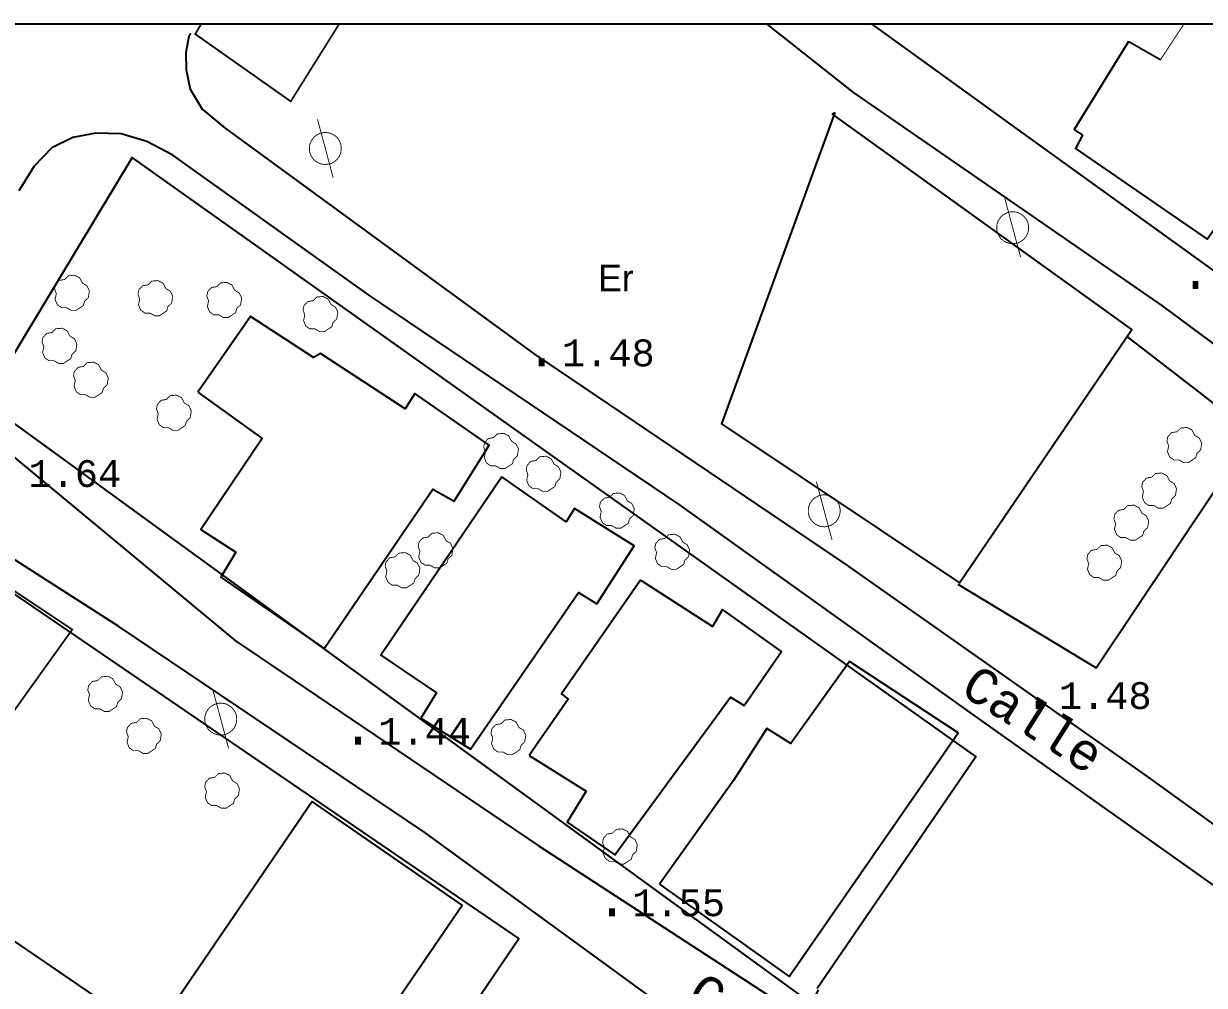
# Model space of a CAD drawing. Extents: x 743000 to 743800, y 4405200 to 4405700.
# Drawn here: x 743370.6 to 743436.7, y 4405646.1 to 4405700 of the extents above; entities that cross this region are included whole.
import ezdxf

# ---------------------------------------------------------------- set-up
doc = ezdxf.new("R2010")
doc.units = 0
doc.header["$MEASUREMENT"] = 0
for name, color, linetype in [('2', 7, 'CONTINUOUS'), ('24', 7, 'CONTINUOUS'), ('41', 7, 'CONTINUOUS'), ('42', 7, 'CONTINUOUS'), ('50', 7, 'CONTINUOUS'), ('51', 7, 'CONTINUOUS'), ('6', 7, 'CONTINUOUS'), ('8', 7, 'CONTINUOUS')]:
    doc.layers.add(name, color=color, linetype=linetype)
doc.styles.add('MONOTXT', font='monotxt', dxfattribs={"height": 0.2})
doc.styles.get("Standard").update_dxf_attribs({"font": 'txt', "height": 0.2})

msp = doc.modelspace()

# ---------------------------------------------------------------- linework, layer by layer
at = {"layer": '2', "color": 7, "linetype": 'Continuous'}
msp.add_3dface([(743800, 4405200), (743800, 4405700), (743000.0000000001, 4405700), (743000.0000000001, 4405200)], dxfattribs=at)
at = {"layer": '41', "color": 1, "linetype": 'Continuous', "extrusion": (-0.8561588937083952, 0.5167126365050666, 0), "const_width": 0.05, "elevation": 1640019.232897}
msp.add_lwpolyline([(-4156096.601173771, 5.33), (-4156099.252550772, 4.65)], dxfattribs=at)
at = {"layer": '41', "color": 1, "linetype": 'Continuous', "extrusion": (0.8555000789004935, -0.5178026796002988, 0), "const_width": 0.05, "elevation": -1645276.223786}
msp.add_lwpolyline([(4154028.328279169, 5.02), (4154026.995725232, 5.35)], dxfattribs=at)
at = {"layer": '41', "color": 1, "linetype": 'Continuous', "extrusion": (-0.8166581817050188, 0.5771216633035468, 0), "const_width": 0.05, "elevation": 1935509.382026}
msp.add_lwpolyline([(-4026947.332204024, 3.3), (-4026963.446657165, 3.31)], dxfattribs=at)
at = {"layer": '41', "color": 1, "linetype": 'Continuous', "extrusion": (0.8092072836579997, -0.5875232523695058, 0), "const_width": 0.05, "elevation": -1986864.405162}
msp.add_lwpolyline([(4001869.864553174, 3.31), (4001853.354568315, 3.3)], dxfattribs=at)
at = {"layer": '41', "color": 1, "linetype": 'Continuous', "extrusion": (0.8183223032586345, -0.5747596088709465, 0), "const_width": 0.05, "elevation": -1923845.306802}
msp.add_lwpolyline([(4032539.11176952, 3.31), (4032522.565721652, 3.3)], dxfattribs=at)
at = {"layer": '41', "color": 1, "linetype": 'Continuous', "extrusion": (-0.8303849116017361, 0.557190181701165, 0), "const_width": 0.05, "elevation": 1837497.941974}
msp.add_lwpolyline([(-4072582.630777659, 3), (-4072598.370466346, 2.98)], dxfattribs=at)
at = {"layer": '41', "color": 1, "linetype": 'Continuous'}
for points in [[(743415.04, 4405645.98, 2.89), (743423.93, 4405658.97, 2.86), (743376.67, 4405692.52, 2.15), (743368.3899999999, 4405678.810000001, 2.33), (743414.74, 4405645.11, 2.48), (743415.1199999999, 4405645.9, 2.48)], [(743422.93, 4405668.63, 8.51), (743430.68, 4405663.93, 2.06), (743439.4500000002, 4405677.060000001, 1.87), (743432.41, 4405682.5, 8.41)], [(743389.31, 4405635.48, 3.22), (743398.3399999999, 4405648.76, 2.95), (743363.9199999998, 4405672.26, 2.9), (743355.03, 4405658.89, 3.06), (743377.81, 4405643.31, 3)]]:
    msp.add_polyline3d(points, dxfattribs=at)
at = {"layer": '42', "color": 3, "linetype": 'Continuous', "const_width": 0.05}
for points, elevation in [([(743373.9299999998, 4405684.23), (743373.52, 4405683.96), (743373.2499999999, 4405683.96), (743372.9899999999, 4405684.11), (743372.7099999998, 4405684.11), (743372.4799999999, 4405684.27), (743372.35, 4405684.57), (743372.42, 4405684.9), (743372.3199999998, 4405685.16), (743372.37, 4405685.41), (743372.5799999998, 4405685.64), (743372.88, 4405685.69), (743373.0899999999, 4405685.9), (743373.44, 4405685.93), (743373.72, 4405685.79), (743373.8899999999, 4405685.48), (743374.13, 4405685.34), (743374.27, 4405685.05), (743374.21, 4405684.67), (743373.9999999999, 4405684.47), (743373.9299999998, 4405684.23)], 5.81), ([(743378.5999999999, 4405683.93), (743378.19, 4405683.66), (743377.92, 4405683.66), (743377.6599999998, 4405683.810000001), (743377.3799999999, 4405683.810000001), (743377.1499999998, 4405683.97), (743377.02, 4405684.27), (743377.09, 4405684.6), (743376.9899999999, 4405684.86), (743377.04, 4405685.11), (743377.2499999999, 4405685.34), (743377.55, 4405685.39), (743377.7599999999, 4405685.6), (743378.11, 4405685.63), (743378.39, 4405685.49), (743378.56, 4405685.18), (743378.8000000002, 4405685.04), (743378.94, 4405684.75), (743378.88, 4405684.37), (743378.67, 4405684.17), (743378.5999999999, 4405683.93)], 5.81), ([(743382.4599999998, 4405683.83), (743382.05, 4405683.56), (743381.7799999998, 4405683.56), (743381.52, 4405683.71), (743381.24, 4405683.71), (743381.01, 4405683.87), (743380.8799999999, 4405684.17), (743380.95, 4405684.5), (743380.8499999999, 4405684.76), (743380.9, 4405685.01), (743381.1099999999, 4405685.24), (743381.41, 4405685.29), (743381.6199999999, 4405685.5), (743381.9699999999, 4405685.53), (743382.2499999999, 4405685.39), (743382.4199999998, 4405685.08), (743382.6599999998, 4405684.94), (743382.8, 4405684.65), (743382.7399999999, 4405684.27), (743382.53, 4405684.07), (743382.4599999998, 4405683.83)], 5.81), ([(743387.85, 4405683.04), (743387.4400000002, 4405682.77), (743387.1699999998, 4405682.77), (743386.91, 4405682.92), (743386.63, 4405682.92), (743386.4, 4405683.08), (743386.27, 4405683.38), (743386.34, 4405683.71), (743386.24, 4405683.97), (743386.29, 4405684.22), (743386.5, 4405684.45), (743386.8, 4405684.5), (743387.01, 4405684.71), (743387.36, 4405684.74), (743387.64, 4405684.6), (743387.81, 4405684.29), (743388.05, 4405684.15), (743388.19, 4405683.86), (743388.13, 4405683.48), (743387.9199999998, 4405683.28), (743387.85, 4405683.04)], 5.86), ([(743373.2299999999, 4405681.26), (743372.82, 4405680.99), (743372.55, 4405680.99), (743372.29, 4405681.14), (743372.01, 4405681.14), (743371.78, 4405681.3), (743371.6499999998, 4405681.6), (743371.7199999999, 4405681.93), (743371.62, 4405682.19), (743371.6700000002, 4405682.44), (743371.8799999999, 4405682.67), (743372.1800000002, 4405682.72), (743372.3899999999, 4405682.93), (743372.7399999999, 4405682.96), (743373.02, 4405682.82), (743373.1900000002, 4405682.51), (743373.43, 4405682.37), (743373.57, 4405682.08), (743373.5099999999, 4405681.7), (743373.3, 4405681.5), (743373.2299999999, 4405681.26)], 5.81), ([(743374.9899999999, 4405679.36), (743374.58, 4405679.09), (743374.31, 4405679.09), (743374.0500000002, 4405679.24), (743373.7699999998, 4405679.24), (743373.5400000002, 4405679.4), (743373.41, 4405679.7), (743373.48, 4405680.03), (743373.3799999999, 4405680.29), (743373.43, 4405680.54), (743373.64, 4405680.77), (743373.94, 4405680.82), (743374.15, 4405681.03), (743374.5, 4405681.060000001), (743374.78, 4405680.92), (743374.9499999998, 4405680.61), (743375.19, 4405680.47), (743375.33, 4405680.18), (743375.27, 4405679.8), (743375.06, 4405679.6), (743374.9899999999, 4405679.36)], 5.81), ([(743379.6400000001, 4405677.51), (743379.2299999999, 4405677.24), (743378.96, 4405677.24), (743378.7, 4405677.39), (743378.4199999998, 4405677.39), (743378.19, 4405677.55), (743378.06, 4405677.85), (743378.1299999999, 4405678.18), (743378.0300000001, 4405678.44), (743378.0799999998, 4405678.69), (743378.2900000002, 4405678.92), (743378.5899999999, 4405678.97), (743378.8000000002, 4405679.18), (743379.1499999998, 4405679.21), (743379.43, 4405679.07), (743379.5999999999, 4405678.76), (743379.84, 4405678.62), (743379.98, 4405678.33), (743379.92, 4405677.95), (743379.71, 4405677.75), (743379.6400000001, 4405677.51)], 5.81), ([(743436.25, 4405675.7), (743435.8399999999, 4405675.43), (743435.57, 4405675.43), (743435.31, 4405675.58), (743435.0300000001, 4405675.58), (743434.8, 4405675.74), (743434.67, 4405676.04), (743434.7399999999, 4405676.37), (743434.64, 4405676.63), (743434.69, 4405676.88), (743434.9, 4405677.11), (743435.2, 4405677.16), (743435.41, 4405677.37), (743435.7599999999, 4405677.4), (743436.04, 4405677.26), (743436.21, 4405676.95), (743436.4500000002, 4405676.81), (743436.5899999999, 4405676.52), (743436.53, 4405676.14), (743436.32, 4405675.94), (743436.25, 4405675.7)], 3.82), ([(743397.9699999999, 4405675.37), (743397.56, 4405675.1), (743397.29, 4405675.1), (743397.0300000001, 4405675.25), (743396.7499999999, 4405675.25), (743396.5200000001, 4405675.41), (743396.39, 4405675.71), (743396.4599999998, 4405676.04), (743396.3599999999, 4405676.3), (743396.41, 4405676.55), (743396.6199999999, 4405676.78), (743396.92, 4405676.83), (743397.1299999999, 4405677.04), (743397.4799999999, 4405677.07), (743397.7599999999, 4405676.93), (743397.9299999998, 4405676.62), (743398.17, 4405676.48), (743398.3100000002, 4405676.19), (743398.25, 4405675.81), (743398.04, 4405675.61), (743397.9699999999, 4405675.37)], 6.54), ([(743400.3499999999, 4405674.09), (743399.94, 4405673.82), (743399.67, 4405673.82), (743399.41, 4405673.97), (743399.1299999999, 4405673.97), (743398.9, 4405674.13), (743398.7699999998, 4405674.43), (743398.84, 4405674.76), (743398.7399999999, 4405675.02), (743398.7899999998, 4405675.27), (743399, 4405675.5), (743399.2999999998, 4405675.55), (743399.51, 4405675.76), (743399.86, 4405675.79), (743400.1399999999, 4405675.65), (743400.3099999998, 4405675.34), (743400.55, 4405675.2), (743400.69, 4405674.91), (743400.63, 4405674.53), (743400.42, 4405674.33), (743400.3499999999, 4405674.09)], 6.64), ([(743434.84, 4405673.15), (743434.43, 4405672.88), (743434.16, 4405672.88), (743433.9, 4405673.03), (743433.62, 4405673.03), (743433.39, 4405673.19), (743433.2599999999, 4405673.49), (743433.33, 4405673.82), (743433.23, 4405674.08), (743433.2799999998, 4405674.33), (743433.49, 4405674.560000001), (743433.7899999998, 4405674.61), (743434, 4405674.82), (743434.35, 4405674.85), (743434.6299999999, 4405674.71), (743434.8, 4405674.4), (743435.04, 4405674.26), (743435.18, 4405673.97), (743435.12, 4405673.59), (743434.9099999998, 4405673.39), (743434.84, 4405673.15)], 3.82), ([(743404.4599999998, 4405672.03), (743404.0499999998, 4405671.76), (743403.7799999998, 4405671.76), (743403.5199999998, 4405671.91), (743403.24, 4405671.91), (743403.0099999999, 4405672.07), (743402.88, 4405672.37), (743402.95, 4405672.7), (743402.8499999999, 4405672.96), (743402.8999999998, 4405673.21), (743403.1099999999, 4405673.44), (743403.4099999998, 4405673.49), (743403.6199999999, 4405673.7), (743403.97, 4405673.73), (743404.2499999999, 4405673.59), (743404.42, 4405673.28), (743404.66, 4405673.14), (743404.7999999998, 4405672.85), (743404.74, 4405672.47), (743404.53, 4405672.27), (743404.4599999998, 4405672.03)], 6.78), ([(743433.2799999998, 4405671.35), (743432.8699999999, 4405671.08), (743432.5999999999, 4405671.08), (743432.3399999999, 4405671.23), (743432.06, 4405671.23), (743431.8299999998, 4405671.39), (743431.7, 4405671.69), (743431.7699999998, 4405672.02), (743431.6699999998, 4405672.28), (743431.72, 4405672.53), (743431.93, 4405672.76), (743432.23, 4405672.81), (743432.44, 4405673.02), (743432.7899999998, 4405673.05), (743433.0700000002, 4405672.91), (743433.2399999999, 4405672.6), (743433.4799999999, 4405672.46), (743433.62, 4405672.17), (743433.5599999998, 4405671.79), (743433.3499999999, 4405671.59), (743433.2799999998, 4405671.35)], 3.82), ([(743394.2999999998, 4405669.8), (743393.8900000001, 4405669.53), (743393.62, 4405669.53), (743393.3599999999, 4405669.68), (743393.0799999998, 4405669.68), (743392.8499999999, 4405669.84), (743392.72, 4405670.14), (743392.7900000002, 4405670.47), (743392.6899999998, 4405670.73), (743392.7399999999, 4405670.98), (743392.9500000002, 4405671.21), (743393.25, 4405671.26), (743393.46, 4405671.47), (743393.8100000002, 4405671.5), (743394.09, 4405671.36), (743394.2599999999, 4405671.05), (743394.4999999999, 4405670.91), (743394.6400000001, 4405670.62), (743394.5799999998, 4405670.24), (743394.3699999999, 4405670.04), (743394.2999999998, 4405669.8)], 6.4), ([(743407.56, 4405669.72), (743407.15, 4405669.45), (743406.8799999999, 4405669.45), (743406.62, 4405669.6), (743406.34, 4405669.6), (743406.11, 4405669.76), (743405.9799999999, 4405670.06), (743406.05, 4405670.39), (743405.95, 4405670.65), (743406, 4405670.9), (743406.2099999998, 4405671.13), (743406.51, 4405671.18), (743406.7199999999, 4405671.39), (743407.07, 4405671.42), (743407.3499999999, 4405671.28), (743407.5199999998, 4405670.97), (743407.7599999999, 4405670.83), (743407.9, 4405670.54), (743407.8399999999, 4405670.16), (743407.63, 4405669.96), (743407.56, 4405669.72)], 7.06), ([(743431.7699999998, 4405669.11), (743431.3599999999, 4405668.84), (743431.0899999999, 4405668.84), (743430.8299999998, 4405668.99), (743430.55, 4405668.99), (743430.32, 4405669.15), (743430.1900000002, 4405669.45), (743430.26, 4405669.78), (743430.1599999998, 4405670.04), (743430.2099999998, 4405670.29), (743430.4199999998, 4405670.52), (743430.7199999999, 4405670.57), (743430.9299999998, 4405670.78), (743431.28, 4405670.81), (743431.5600000002, 4405670.67), (743431.7299999999, 4405670.36), (743431.97, 4405670.22), (743432.1099999999, 4405669.93), (743432.0500000002, 4405669.55), (743431.8399999999, 4405669.35), (743431.7699999998, 4405669.11)], 3.82), ([(743392.45, 4405668.69), (743392.04, 4405668.42), (743391.7700000001, 4405668.42), (743391.51, 4405668.57), (743391.2299999999, 4405668.57), (743391, 4405668.73), (743390.87, 4405669.03), (743390.94, 4405669.36), (743390.8399999999, 4405669.62), (743390.8899999999, 4405669.87), (743391.0999999999, 4405670.1), (743391.3999999998, 4405670.15), (743391.6099999999, 4405670.36), (743391.9599999998, 4405670.39), (743392.2399999999, 4405670.25), (743392.41, 4405669.94), (743392.6499999998, 4405669.8), (743392.7900000002, 4405669.51), (743392.7299999999, 4405669.13), (743392.5200000001, 4405668.93), (743392.45, 4405668.69)], 6.4), ([(743375.7899999998, 4405661.76), (743375.3799999999, 4405661.49), (743375.1099999999, 4405661.49), (743374.8499999999, 4405661.64), (743374.57, 4405661.64), (743374.3399999999, 4405661.8), (743374.21, 4405662.1), (743374.2799999998, 4405662.43), (743374.1799999998, 4405662.69), (743374.23, 4405662.94), (743374.4399999998, 4405663.17), (743374.74, 4405663.22), (743374.9499999998, 4405663.43), (743375.2999999998, 4405663.46), (743375.5799999998, 4405663.32), (743375.75, 4405663.01), (743375.99, 4405662.87), (743376.1299999999, 4405662.58), (743376.07, 4405662.2), (743375.8599999999, 4405662), (743375.7899999998, 4405661.76)], 5.88), ([(743377.96, 4405659.41), (743377.55, 4405659.14), (743377.28, 4405659.14), (743377.02, 4405659.29), (743376.7399999999, 4405659.29), (743376.51, 4405659.45), (743376.3799999999, 4405659.75), (743376.45, 4405660.08), (743376.35, 4405660.34), (743376.3999999998, 4405660.59), (743376.6099999999, 4405660.82), (743376.9099999998, 4405660.87), (743377.12, 4405661.08), (743377.4699999999, 4405661.11), (743377.7499999999, 4405660.97), (743377.92, 4405660.66), (743378.16, 4405660.52), (743378.3, 4405660.23), (743378.2399999999, 4405659.85), (743378.0300000001, 4405659.65), (743377.96, 4405659.41)], 5.88), ([(743398.38, 4405659.34), (743397.9699999999, 4405659.07), (743397.7000000002, 4405659.07), (743397.4399999998, 4405659.22), (743397.16, 4405659.22), (743396.9299999998, 4405659.38), (743396.8, 4405659.68), (743396.8699999999, 4405660.01), (743396.77, 4405660.27), (743396.82, 4405660.52), (743397.0300000001, 4405660.75), (743397.3299999998, 4405660.8), (743397.5400000002, 4405661.01), (743397.89, 4405661.04), (743398.17, 4405660.9), (743398.3399999999, 4405660.59), (743398.5799999998, 4405660.45), (743398.72, 4405660.16), (743398.6599999998, 4405659.78), (743398.45, 4405659.58), (743398.38, 4405659.34)], 6.4), ([(743382.34, 4405656.34), (743381.93, 4405656.07), (743381.6599999998, 4405656.07), (743381.3999999998, 4405656.22), (743381.12, 4405656.22), (743380.8899999999, 4405656.38), (743380.7599999999, 4405656.68), (743380.8299999998, 4405657.01), (743380.73, 4405657.27), (743380.78, 4405657.52), (743380.99, 4405657.75), (743381.29, 4405657.8), (743381.5, 4405658.01), (743381.85, 4405658.04), (743382.1299999999, 4405657.9), (743382.3, 4405657.59), (743382.54, 4405657.45), (743382.6799999998, 4405657.16), (743382.6199999999, 4405656.78), (743382.4099999998, 4405656.58), (743382.34, 4405656.34)], 5.88), ([(743404.6299999999, 4405653.21), (743404.22, 4405652.94), (743403.95, 4405652.94), (743403.69, 4405653.09), (743403.4099999998, 4405653.09), (743403.18, 4405653.25), (743403.05, 4405653.55), (743403.12, 4405653.88), (743403.0199999998, 4405654.14), (743403.07, 4405654.39), (743403.2799999998, 4405654.62), (743403.5799999998, 4405654.67), (743403.79, 4405654.88), (743404.1400000001, 4405654.91), (743404.42, 4405654.77), (743404.5899999999, 4405654.46), (743404.83, 4405654.32), (743404.9699999999, 4405654.03), (743404.91, 4405653.65), (743404.7, 4405653.45), (743404.6299999999, 4405653.21)], 6.91)]:
    msp.add_lwpolyline(points, dxfattribs=dict(at, elevation=elevation))
at = {"layer": '51', "color": 1, "linetype": 'Continuous', "extrusion": (-0.06705484980002602, 0.05798196180002248, 0.9960631201003864), "const_width": 0.1, "elevation": 205615.856598}
msp.add_lwpolyline([(-3818819.090697982, -2310227.255582829), (-3818818.451253095, -2310227.139379198), (-3818819.098842079, -2310220.599958615), (-3818824.146722611, -2310221.386212504)], dxfattribs=at)
at = {"layer": '51', "color": 1, "linetype": 'Continuous', "extrusion": (-0.6931954938806523, 0.4595950961871722, 0.5552047863845038), "const_width": 0.1, "elevation": 1509496.689341}
msp.add_lwpolyline([(-4082764.08242776, -1007643.864994174), (-4082761.691628363, -1007643.840947437), (-4082761.555427869, -1007647.56819165)], dxfattribs=at)
at = {"layer": '51', "color": 1, "linetype": 'Continuous', "extrusion": (-0.5762996412009955, -0.8172384741014117, 0), "const_width": 0.1, "elevation": -4028921.339218}
msp.add_lwpolyline([(-1931474.658175434, 5.45), (-1931477.729494369, 12.8), (-1931474.658175434, 5.45)], dxfattribs=at)
at = {"layer": '51', "color": 1, "linetype": 'Continuous', "extrusion": (-0.8556359414783291, 0.5175781444868912, 0), "const_width": 0.1, "elevation": 1644221.182753}
msp.add_lwpolyline([(-4154431.679124349, 5.62), (-4154435.968331735, 5.45), (-4154431.679124349, 5.62)], dxfattribs=at)
at = {"layer": '51', "color": 1, "linetype": 'Continuous', "extrusion": (0.4856429312041038, 0.874157276107387, 0), "const_width": 0.1, "elevation": 4212290.748239}
msp.add_lwpolyline([(1489758.950106702, 5.78), (1489755.861417659, 5.62), (1489758.950106702, 5.78)], dxfattribs=at)
at = {"layer": '51', "color": 1, "linetype": 'Continuous', "extrusion": (0.9464408519311489, -0.3228772426106264, 0), "const_width": 0.05, "elevation": -718892.5294260001}
msp.add_lwpolyline([(4409759.779313132, 8.23), (4409741.753886648, 8.31)], dxfattribs=at)
at = {"layer": '51', "color": 1, "linetype": 'Continuous', "extrusion": (-0.8339361664387068, 0.5518609157256144, 0), "const_width": 0.05, "elevation": 1811357.009227}
msp.add_lwpolyline([(-4084312.92378606, 8.31), (-4084330.011424867, 7.99)], dxfattribs=at)
at = {"layer": '51', "color": 1, "linetype": 'Continuous', "extrusion": (-0.0003731871000159429, -0.0005589686000238796, 0.9999997741427209), "const_width": 0.1, "elevation": -2732.536508}
msp.add_lwpolyline([(743373.2610383376, 4405665.240863945), (743364.681038935, 4405670.960864843), (743355.9610358103, 4405658.900862956), (743364.5910352094, 4405653.130862057), (743373.2610383376, 4405665.240863945)], dxfattribs=at)
at = {"layer": '51', "color": 1, "linetype": 'Continuous'}
for points in [[(743432.48, 4405699.03, 5.52), (743429.45, 4405694.09, 5.51), (743429.92, 4405693.78, 5.51), (743429.51, 4405693.03, 5.51), (743436.89, 4405687.95, 8.47), (743438.6800000002, 4405690.51, 9.21), (743440.71, 4405689.29, 8.85), (743438.99, 4405686.57, 8.61), (743442.5499999998, 4405684.060000001, 8.61), (743451.11, 4405698.14, 8.57), (743448.5899999999, 4405700, 8.57)], [(743416.04, 4405695.05, 8.46), (743409.68, 4405677.61, 8.53), (743423.02, 4405668.7, 8.22), (743432.67, 4405682.89, 8.23), (743415.9099999998, 4405694.95, 8.22), (743416.04, 4405695.05, 8.46)], [(743380.35, 4405679.37, 6.09), (743383.96, 4405676.79, 6.09), (743380.5199999998, 4405671.69, 5.95), (743382.4799999999, 4405670.42, 5.77), (743381.63, 4405669.02, 5.49), (743387.4299999998, 4405665.02, 7.35), (743393.5099999999, 4405673.95, 6.65), (743394.7, 4405673.28, 6.3), (743396.6599999998, 4405676.4, 6.23), (743392.5099999999, 4405679.3, 6.23), (743391.9599999998, 4405678.44, 6.2), (743387.2099999998, 4405681.55, 6.03), (743386.82, 4405681.32, 5.94), (743383.3, 4405683.62, 5.85), (743380.35, 4405679.37, 6.09)], [(743397.37, 4405674.63, 6.19), (743390.6, 4405664.64, 6.18), (743393.7099999998, 4405662.54, 7.62), (743392.8399999999, 4405661.11, 6.74), (743395.62, 4405659.37, 6.74), (743401.68, 4405668.16, 6.16), (743402.71, 4405667.52, 6.11), (743404.79, 4405670.77, 6.05), (743401.4500000002, 4405672.86, 6.05), (743400.9799999999, 4405672.11, 6.05), (743397.37, 4405674.63, 6.19)], [(743398.91, 4405659.03, 6.29), (743402.1, 4405657.02, 7.47), (743401.04, 4405655.29, 6.71), (743403.71, 4405653.46, 6.71), (743410.19, 4405662.29, 6.28), (743410.9599999998, 4405661.83, 6.2), (743413.0399999998, 4405664.85, 6.09), (743409.74, 4405667.21, 7.09), (743409.19, 4405666.24, 7.09), (743405.2, 4405668.810000001, 5.96), (743405.1499999998, 4405668.84, 5.96), (743400.7199999999, 4405662.48, 5.96), (743401.1, 4405662.18, 6.12), (743398.91, 4405659.03, 6.29)], [(743406.2099999998, 4405651.81, 7.7), (743413.47, 4405646.64, 7.7), (743422.94, 4405660.3, 6.21), (743416.86, 4405664.29, 6.15), (743413.57, 4405659.7, 9.67), (743412.23, 4405660.54, 6.4), (743410.3499999999, 4405657.63, 9.19), (743406.2099999998, 4405651.81, 7.7)], [(743378.5400000002, 4405644.39, 7.63), (743386.8999999998, 4405638.55, 7.54), (743395.16, 4405650.64, 7.53), (743386.75, 4405656.45, 7.53), (743378.5400000002, 4405644.39, 7.63)]]:
    msp.add_polyline3d(points, dxfattribs=at)
at = {"layer": '6', "color": 7, "linetype": 'Continuous'}
for points in [[(743450.7699999998, 4405672.07, 1.92), (743434.3999999998, 4405684.21, 1.91), (743417.07, 4405696.19, 1.89), (743412.2499999999, 4405700, 1.83)], [(743418.0999999999, 4405700, 1.74), (743427.26, 4405693.38, 1.69), (743444.3699999999, 4405681.060000001, 1.63), (743460.4799999999, 4405668.72, 1.64), (743476.99, 4405656.07, 1.99), (743484.64, 4405651.38, 1.99), (743492.9, 4405646.37, 1.99), (743494.2000000002, 4405646.46, 1.99), (743495.6199999999, 4405647.33, 1.99), (743496.9699999999, 4405648.84, 2.16), (743500.2699999998, 4405655.26, 2.22), (743503.8299999998, 4405663.12, 2.22)], [(743379.93, 4405699.5, 12.05), (743379.84, 4405699.31, 4.58), (743379.68, 4405698.41, 3.75), (743379.69, 4405697.44, 3.3), (743379.91, 4405696.35, 3.03), (743380.59, 4405695.23, 2.93), (743381.87, 4405694.16, 2.81), (743399.2099999998, 4405681.5, 1.4), (743416.5899999999, 4405669.76, 1.77), (743433.53, 4405657.84, 1.77), (743451.31, 4405645.01, 1.78)], [(743486.2399999999, 4405616.66, 2.81), (743469.03, 4405628.52, 2.38), (743458.95, 4405636.14, 2.24), (743457.84, 4405636.83, 2.24), (743441.18, 4405648.98, 2.03), (743423.75, 4405661.34, 1.96), (743407.32, 4405673.09, 1.96), (743389.91, 4405684.84, 1.95), (743378.94, 4405692.65, 1.95), (743377.4799999999, 4405693.42, 1.95), (743376.06, 4405693.85, 1.95), (743374.63, 4405693.88, 1.95), (743373.35, 4405693.65, 1.95), (743372.1700000002, 4405693.06, 1.95), (743371.18, 4405692.04, 1.95), (743370.31, 4405690.66, 1.87)], [(743366.2199999999, 4405678.89, 1.82), (743382.4599999998, 4405665.45, 1.83), (743399.41, 4405653.98, 1.83), (743416.2499999999, 4405643.02, 1.84), (743433.8099999998, 4405630.75, 1.84), (743451.31, 4405618.68, 2.24)], [(743460.4599999998, 4405607.54, 2.45), (743443.56, 4405619.58, 2.23), (743426.66, 4405631.53, 2), (743409.3899999999, 4405642.82, 2), (743393.06, 4405654.7, 1.98), (743375.92, 4405666.24, 2.18), (743365.2899999998, 4405673.04, 2.45), (743364.02, 4405673.53, 2.45), (743362.93, 4405673.12, 2.45), (743361.7599999999, 4405671.84, 2.45), (743351.8199999998, 4405654.28, 2.44), (743351.3699999999, 4405653.26, 2.44), (743351.17, 4405651.38, 2.39), (743352.0599999998, 4405649.61, 2.39), (743352.83, 4405648.72, 2.39), (743369.6300000001, 4405635.82, 2.5), (743387.22, 4405624.18, 2.57), (743404.3399999999, 4405612.92, 2.57)]]:
    msp.add_polyline3d(points, dxfattribs=at)
at = {"layer": '8', "color": 7, "linetype": 'Continuous', "const_width": 0.05}
for points, elevation in [([(743387.93, 4405691.39), (743387.05, 4405694.67)], 9.88), ([(743387.9399999998, 4405693.8), (743387.89, 4405693.83), (743387.8299999998, 4405693.85), (743387.78, 4405693.88), (743387.73, 4405693.89), (743387.6699999998, 4405693.91), (743387.62, 4405693.91), (743387.56, 4405693.92), (743387.5099999999, 4405693.92), (743387.4500000002, 4405693.92), (743387.3899999999, 4405693.92), (743387.3299999998, 4405693.91), (743387.28, 4405693.9), (743387.22, 4405693.88), (743387.1699999998, 4405693.87), (743387.1199999999, 4405693.84), (743387.07, 4405693.82), (743387.0200000001, 4405693.79), (743386.9699999999, 4405693.76), (743386.9300000002, 4405693.73), (743386.8799999999, 4405693.69), (743386.8399999999, 4405693.65), (743386.81, 4405693.61), (743386.77, 4405693.560000001), (743386.7399999999, 4405693.51), (743386.71, 4405693.46), (743386.68, 4405693.42), (743386.6599999998, 4405693.36), (743386.6399999999, 4405693.310000001), (743386.6199999999, 4405693.25), (743386.6099999999, 4405693.2), (743386.6, 4405693.14), (743386.6, 4405693.09), (743386.6, 4405693.03), (743386.6, 4405692.97), (743386.6, 4405692.92), (743386.6099999999, 4405692.86), (743386.6199999999, 4405692.81), (743386.6399999999, 4405692.75), (743386.6599999998, 4405692.7), (743386.68, 4405692.65), (743386.71, 4405692.59), (743386.7399999999, 4405692.55), (743386.77, 4405692.5), (743386.8, 4405692.46), (743386.8399999999, 4405692.41), (743386.8799999999, 4405692.37), (743386.9300000002, 4405692.34), (743386.9699999999, 4405692.3), (743387.0200000001, 4405692.27), (743387.07, 4405692.24), (743387.1199999999, 4405692.22), (743387.1699999998, 4405692.2), (743387.22, 4405692.18), (743387.28, 4405692.16), (743387.34, 4405692.15), (743387.3899999999, 4405692.14), (743387.4500000002, 4405692.14), (743387.4999999999, 4405692.13), (743387.56, 4405692.14), (743387.62, 4405692.15), (743387.6699999998, 4405692.16), (743387.73, 4405692.17), (743387.78, 4405692.18), (743387.8399999999, 4405692.2), (743387.89, 4405692.23), (743387.9399999998, 4405692.26), (743387.9899999999, 4405692.29), (743388.03, 4405692.32), (743388.07, 4405692.36), (743388.12, 4405692.39), (743388.16, 4405692.43), (743388.19, 4405692.48), (743388.2299999999, 4405692.52), (743388.2599999999, 4405692.57), (743388.2800000001, 4405692.62), (743388.31, 4405692.67), (743388.3299999998, 4405692.73), (743388.3499999999, 4405692.78), (743388.36, 4405692.83), (743388.37, 4405692.89), (743388.38, 4405692.95), (743388.38, 4405693), (743388.38, 4405693.06), (743388.38, 4405693.11), (743388.37, 4405693.17), (743388.36, 4405693.23), (743388.3499999999, 4405693.28), (743388.3299999998, 4405693.34), (743388.31, 4405693.39), (743388.29, 4405693.44), (743388.2599999999, 4405693.49), (743388.2299999999, 4405693.54), (743388.19, 4405693.58), (743388.16, 4405693.63), (743388.12, 4405693.67), (743388.0799999998, 4405693.71), (743388.03, 4405693.74), (743387.9799999999, 4405693.77), (743387.9399999998, 4405693.8)], 9.88), ([(743426.44, 4405686.95), (743425.56, 4405690.23)], 9.64), ([(743426.45, 4405689.36), (743426.4, 4405689.39), (743426.3399999999, 4405689.41), (743426.29, 4405689.44), (743426.24, 4405689.45), (743426.1799999998, 4405689.47), (743426.13, 4405689.47), (743426.07, 4405689.48), (743426.02, 4405689.48), (743425.9599999998, 4405689.48), (743425.8999999998, 4405689.48), (743425.84, 4405689.47), (743425.79, 4405689.46), (743425.73, 4405689.44), (743425.68, 4405689.43), (743425.6299999999, 4405689.4), (743425.5799999998, 4405689.38), (743425.5300000001, 4405689.35), (743425.4799999999, 4405689.32), (743425.4400000002, 4405689.29), (743425.3899999999, 4405689.25), (743425.3499999999, 4405689.21), (743425.32, 4405689.17), (743425.28, 4405689.12), (743425.25, 4405689.07), (743425.2199999999, 4405689.02), (743425.19, 4405688.98), (743425.17, 4405688.92), (743425.1499999998, 4405688.87), (743425.1299999999, 4405688.810000001), (743425.1199999999, 4405688.76), (743425.11, 4405688.7), (743425.11, 4405688.65), (743425.11, 4405688.59), (743425.11, 4405688.53), (743425.11, 4405688.48), (743425.1199999999, 4405688.42), (743425.1299999999, 4405688.37), (743425.1499999998, 4405688.31), (743425.17, 4405688.26), (743425.19, 4405688.21), (743425.2199999999, 4405688.15), (743425.25, 4405688.11), (743425.28, 4405688.06), (743425.31, 4405688.02), (743425.3499999999, 4405687.97), (743425.3899999999, 4405687.93), (743425.4400000002, 4405687.9), (743425.4799999999, 4405687.86), (743425.5300000001, 4405687.83), (743425.5799999998, 4405687.8), (743425.6299999999, 4405687.78), (743425.68, 4405687.76), (743425.73, 4405687.74), (743425.79, 4405687.72), (743425.85, 4405687.71), (743425.8999999998, 4405687.7), (743425.9599999998, 4405687.7), (743426.0099999999, 4405687.69), (743426.07, 4405687.7), (743426.13, 4405687.71), (743426.1799999998, 4405687.72), (743426.24, 4405687.73), (743426.29, 4405687.74), (743426.35, 4405687.76), (743426.4, 4405687.79), (743426.45, 4405687.82), (743426.4999999999, 4405687.85), (743426.54, 4405687.88), (743426.5799999998, 4405687.92), (743426.63, 4405687.95), (743426.67, 4405687.99), (743426.7000000002, 4405688.04), (743426.7399999999, 4405688.08), (743426.7699999998, 4405688.13), (743426.7900000002, 4405688.18), (743426.82, 4405688.23), (743426.8399999999, 4405688.29), (743426.86, 4405688.34), (743426.87, 4405688.39), (743426.88, 4405688.45), (743426.89, 4405688.51), (743426.89, 4405688.560000001), (743426.89, 4405688.62), (743426.89, 4405688.67), (743426.88, 4405688.73), (743426.87, 4405688.79), (743426.86, 4405688.84), (743426.8399999999, 4405688.9), (743426.82, 4405688.95), (743426.8, 4405689), (743426.7699999998, 4405689.05), (743426.7399999999, 4405689.1), (743426.7000000002, 4405689.14), (743426.67, 4405689.19), (743426.63, 4405689.23), (743426.5899999999, 4405689.27), (743426.54, 4405689.3), (743426.4899999999, 4405689.33), (743426.45, 4405689.36)], 9.64), ([(743415.88, 4405671.09), (743415, 4405674.37)], 9.88), ([(743415.8899999999, 4405673.5), (743415.84, 4405673.53), (743415.78, 4405673.55), (743415.7299999999, 4405673.58), (743415.6800000002, 4405673.59), (743415.6199999999, 4405673.61), (743415.57, 4405673.61), (743415.51, 4405673.62), (743415.4599999998, 4405673.62), (743415.3999999998, 4405673.62), (743415.3399999999, 4405673.62), (743415.28, 4405673.61), (743415.2299999999, 4405673.6), (743415.1700000002, 4405673.58), (743415.1199999999, 4405673.57), (743415.0699999998, 4405673.54), (743415.02, 4405673.52), (743414.9699999999, 4405673.49), (743414.92, 4405673.46), (743414.88, 4405673.43), (743414.8299999998, 4405673.39), (743414.7899999998, 4405673.35), (743414.76, 4405673.310000001), (743414.7199999999, 4405673.26), (743414.69, 4405673.21), (743414.6600000001, 4405673.16), (743414.6299999999, 4405673.12), (743414.6099999999, 4405673.06), (743414.5899999999, 4405673.01), (743414.5699999998, 4405672.95), (743414.5599999998, 4405672.9), (743414.55, 4405672.84), (743414.55, 4405672.79), (743414.55, 4405672.73), (743414.55, 4405672.67), (743414.55, 4405672.62), (743414.5599999998, 4405672.560000001), (743414.5699999998, 4405672.51), (743414.5899999999, 4405672.45), (743414.6099999999, 4405672.4), (743414.6299999999, 4405672.35), (743414.6600000001, 4405672.29), (743414.69, 4405672.25), (743414.7199999999, 4405672.2), (743414.75, 4405672.16), (743414.7899999998, 4405672.11), (743414.8299999998, 4405672.07), (743414.88, 4405672.04), (743414.92, 4405672), (743414.9699999999, 4405671.97), (743415.02, 4405671.94), (743415.0699999998, 4405671.92), (743415.1199999999, 4405671.9), (743415.1700000002, 4405671.88), (743415.2299999999, 4405671.86), (743415.29, 4405671.85), (743415.3399999999, 4405671.84), (743415.3999999998, 4405671.84), (743415.45, 4405671.83), (743415.51, 4405671.84), (743415.57, 4405671.85), (743415.6199999999, 4405671.86), (743415.6800000002, 4405671.87), (743415.7299999999, 4405671.88), (743415.79, 4405671.9), (743415.84, 4405671.93), (743415.8899999999, 4405671.96), (743415.9400000002, 4405671.99), (743415.9799999999, 4405672.02), (743416.02, 4405672.06), (743416.07, 4405672.09), (743416.11, 4405672.13), (743416.14, 4405672.18), (743416.1799999998, 4405672.22), (743416.2099999998, 4405672.27), (743416.23, 4405672.32), (743416.2599999999, 4405672.37), (743416.28, 4405672.43), (743416.3, 4405672.48), (743416.31, 4405672.53), (743416.32, 4405672.59), (743416.3299999998, 4405672.65), (743416.3299999998, 4405672.7), (743416.3299999998, 4405672.76), (743416.3299999998, 4405672.81), (743416.32, 4405672.87), (743416.31, 4405672.93), (743416.3, 4405672.98), (743416.28, 4405673.04), (743416.2599999999, 4405673.09), (743416.2399999999, 4405673.14), (743416.2099999998, 4405673.19), (743416.1799999998, 4405673.24), (743416.14, 4405673.28), (743416.11, 4405673.33), (743416.07, 4405673.37), (743416.0300000001, 4405673.41), (743415.9799999999, 4405673.44), (743415.93, 4405673.47), (743415.8899999999, 4405673.5)], 9.88), ([(743382.07, 4405659.42), (743381.19, 4405662.7)], 9.97), ([(743382.0799999998, 4405661.83), (743382.03, 4405661.86), (743381.9699999999, 4405661.88), (743381.92, 4405661.91), (743381.87, 4405661.92), (743381.81, 4405661.94), (743381.7600000001, 4405661.94), (743381.7, 4405661.95), (743381.65, 4405661.95), (743381.59, 4405661.95), (743381.53, 4405661.95), (743381.4699999999, 4405661.94), (743381.42, 4405661.93), (743381.3599999999, 4405661.91), (743381.3099999998, 4405661.9), (743381.26, 4405661.87), (743381.2099999998, 4405661.85), (743381.16, 4405661.82), (743381.1099999999, 4405661.79), (743381.0699999998, 4405661.76), (743381.02, 4405661.72), (743380.9799999999, 4405661.68), (743380.95, 4405661.64), (743380.91, 4405661.59), (743380.8799999999, 4405661.54), (743380.8499999999, 4405661.49), (743380.82, 4405661.45), (743380.7999999998, 4405661.39), (743380.78, 4405661.34), (743380.7599999999, 4405661.28), (743380.75, 4405661.23), (743380.74, 4405661.17), (743380.74, 4405661.12), (743380.74, 4405661.060000001), (743380.74, 4405661), (743380.74, 4405660.95), (743380.75, 4405660.89), (743380.7599999999, 4405660.84), (743380.78, 4405660.78), (743380.7999999998, 4405660.73), (743380.82, 4405660.68), (743380.8499999999, 4405660.62), (743380.8799999999, 4405660.58), (743380.91, 4405660.53), (743380.9400000002, 4405660.49), (743380.9799999999, 4405660.44), (743381.02, 4405660.4), (743381.0699999998, 4405660.37), (743381.1099999999, 4405660.33), (743381.16, 4405660.3), (743381.2099999998, 4405660.27), (743381.26, 4405660.25), (743381.3099999998, 4405660.23), (743381.3599999999, 4405660.21), (743381.42, 4405660.19), (743381.4799999999, 4405660.18), (743381.53, 4405660.17), (743381.59, 4405660.17), (743381.6399999999, 4405660.16), (743381.7, 4405660.17), (743381.7600000001, 4405660.18), (743381.81, 4405660.19), (743381.87, 4405660.2), (743381.92, 4405660.21), (743381.9799999999, 4405660.23), (743382.03, 4405660.26), (743382.0799999998, 4405660.29), (743382.1299999999, 4405660.32), (743382.1699999998, 4405660.35), (743382.2099999998, 4405660.39), (743382.26, 4405660.42), (743382.3, 4405660.46), (743382.3299999998, 4405660.51), (743382.3699999999, 4405660.55), (743382.3999999998, 4405660.6), (743382.4199999998, 4405660.65), (743382.4500000002, 4405660.7), (743382.47, 4405660.76), (743382.4899999999, 4405660.810000001), (743382.4999999999, 4405660.86), (743382.5099999999, 4405660.92), (743382.52, 4405660.98), (743382.52, 4405661.03), (743382.52, 4405661.09), (743382.52, 4405661.14), (743382.5099999999, 4405661.2), (743382.4999999999, 4405661.26), (743382.4899999999, 4405661.31), (743382.47, 4405661.37), (743382.4500000002, 4405661.42), (743382.43, 4405661.47), (743382.3999999998, 4405661.52), (743382.3699999999, 4405661.57), (743382.3299999998, 4405661.61), (743382.3, 4405661.66), (743382.26, 4405661.7), (743382.2199999999, 4405661.74), (743382.1699999998, 4405661.77), (743382.12, 4405661.8), (743382.0799999998, 4405661.83)], 9.97)]:
    msp.add_lwpolyline(points, dxfattribs=dict(at, elevation=elevation))

# ---------------------------------------------------------------- texts
at = {"layer": '24', "color": 7, "linetype": 'Continuous', "style": 'MONOTXT'}
for s, height, p in [('.                           ', 1.99, (743435.3799999999, 4405685.16, 1.57)), ('1.48                        ', 1.5, (743400.75, 4405680.83, 1.48)), ('.                           ', 1.99, (743398.7499999999, 4405680.83, 1.48)), ('1.64                        ', 1.5, (743370.8599999999, 4405674.07, 1.64)), ('1.48                        ', 1.5, (743428.5899999999, 4405661.63, 1.48)), ('.                           ', 1.99, (743426.5899999999, 4405661.63, 1.48)), ('1.44                        ', 1.5, (743390.4599999998, 4405659.63, 1.44)), ('.                           ', 1.99, (743388.46, 4405659.63, 1.44)), ('1.55                        ', 1.5, (743404.69, 4405650.02, 1.55)), ('.                           ', 1.99, (743402.69, 4405650.02, 1.55))]:
    msp.add_text(s, height=height, dxfattribs=at).set_placement(p)
at = {"layer": '42', "color": 7, "linetype": 'Continuous'}
msp.add_text('Er                          ', height=1.49, rotation=359.7900000066, dxfattribs=at).set_placement((743402.7699999998, 4405685.03, 1.01))
at = {"layer": '50', "color": 7, "linetype": 'Continuous', "style": 'MONOTXT'}
for p in [(743422.98, 4405662.51), (743407.62, 4405645.28)]:
    msp.add_text('Calle                       ', height=1.99, rotation=327.6999999869, dxfattribs=at).set_placement(p)

doc.saveas('drawing.dxf')
